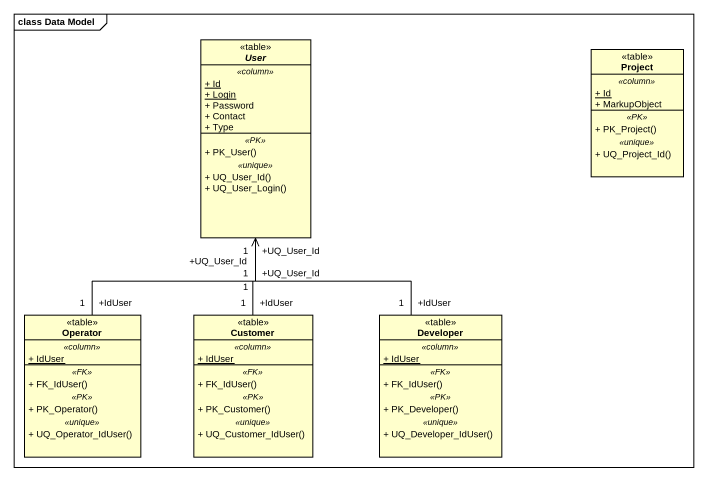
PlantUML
@startuml
mainframe class Data Model
hide circle
hide empty members
skinparam classAttributeIconSize 0
abstract class User <<table>> {
  .. <<column>> ..
  {static} + Id
  {static} + Login
  + Password
  + Contact
  + Type
  .. <<PK>> ..
  + PK_User()
  .. <<unique>> ..
  + UQ_User_Id()
  + UQ_User_Login()
}
class Project <<table>> {
  .. <<column>> ..
  {static} + Id
  + MarkupObject
  .. <<PK>> ..
  + PK_Project()
  .. <<unique>> ..
  + UQ_Project_Id()
}
class Operator <<table>> {
  .. <<column>> ..
  {static} + IdUser
  .. <<FK>> ..
  + FK_IdUser()
  .. <<PK>> ..
  + PK_Operator()
  .. <<unique>> ..
  + UQ_Operator_IdUser()
}
class Customer <<table>> {
  .. <<column>> ..
  {static} + IdUser
  .. <<FK>> ..
  + FK_IdUser()
  .. <<PK>> ..
  + PK_Customer()
  .. <<unique>> ..
  + UQ_Customer_IdUser()
}
class Developer <<table>> {
  .. <<column>> ..
  {static} + IdUser
  .. <<FK>> ..
  + FK_IdUser()
  .. <<PK>> ..
  + PK_Developer()
  .. <<unique>> ..
  + UQ_Developer_IdUser()
}
Operator "+IdUser\n1" -up-> "+UQ_User_Id\n1" User
Customer "+IdUser\n1" -up-> "+UQ_User_Id\n1" User
Developer "+IdUser\n1" -up-> "+UQ_User_Id\n1" User
@enduml
